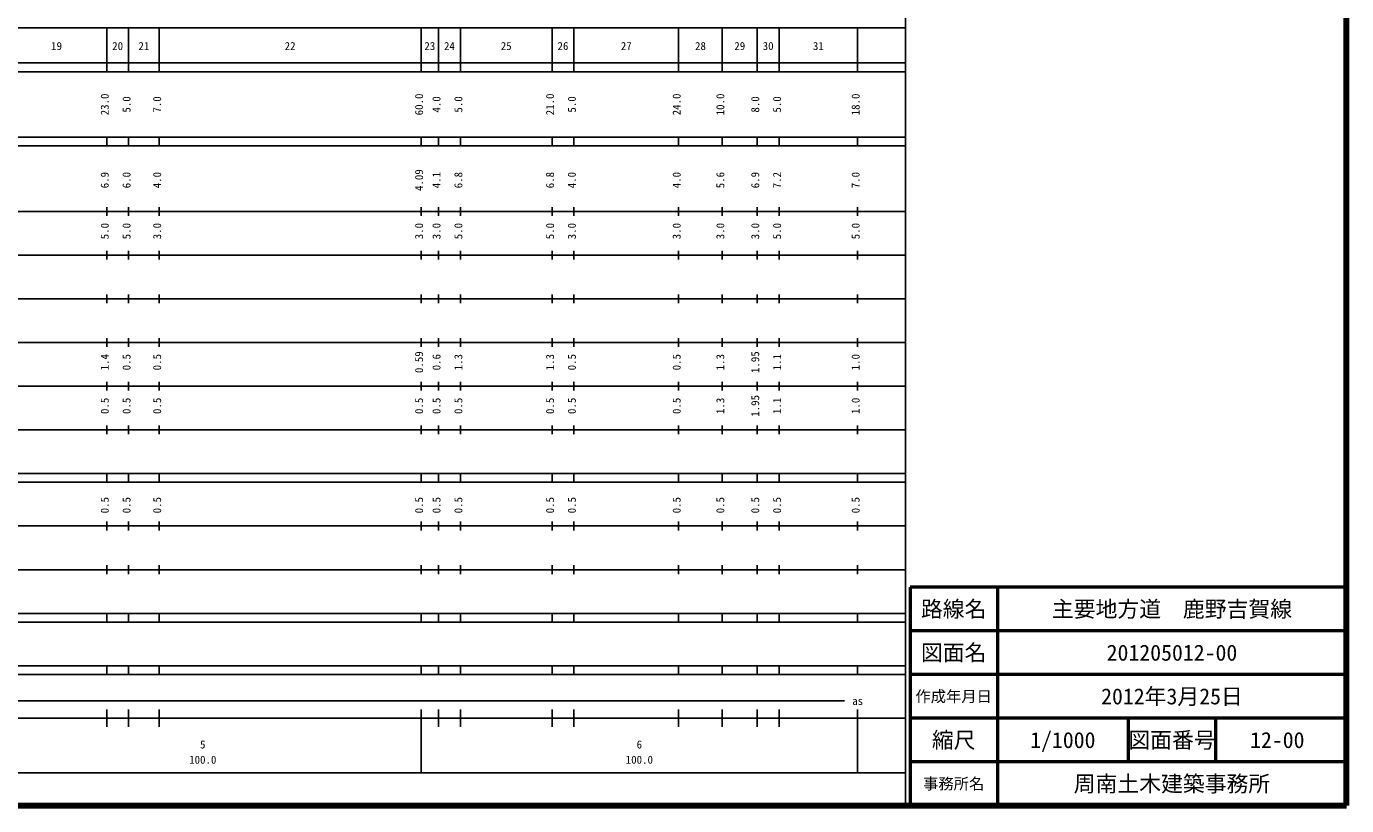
# Model space of a CAD drawing. Units: millimetres on the paper, enlarged 1000 times. Extents: x 40000 to 680000, y 20000 to 380000.
# Drawn here: x 377598 to 680000, y 20000 to 198357 of the extents above; entities that cross this region are included whole.
import ezdxf
from ezdxf.enums import TextEntityAlignment as Align

# ---------------------------------------------------------------- set-up
doc = ezdxf.new("R2010")
doc.units = ezdxf.units.MM
doc.header["$LTSCALE"] = 1000
for name, color, linetype, lineweight in [('M-TTL', 2, 'Continuous', 140), ('M-TTL-BAND', 7, 'Continuous', 25), ('M-TTL-FRAM', 2, 'Continuous', 50), ('M-TTL-LINE', 7, 'Continuous', 50)]:
    doc.layers.add(name, color=color, linetype=linetype, lineweight=lineweight)
doc.layers.add('M-TTL-TXT', color=7, linetype='Continuous')
doc.styles.add('ＭＳ ゴシック', font='')
doc.styles.get('ＭＳ ゴシック').set_extended_font_data('MS Gothic')

msp = doc.modelspace()

# ---------------------------------------------------------------- linework, layer by layer
at = {"layer": 'M-TTL'}
for p, q in [((680000, 20000), (680000, 380000)), ((40000, 20000), (680000, 20000))]:
    msp.add_line(p, q, dxfattribs=at)
at = {"layer": 'M-TTL-BAND'}
for p, q in [((579000, 20000), (579000, 370000)), ((68000, 198000), (579000, 198000)), ((396000, 188000), (396000, 198000)), ((401000, 188000), (401000, 198000)), ((408000, 188000), (408000, 198000)), ((468000, 188000), (468000, 198000)), ((472000, 188000), (472000, 198000)), ((477000, 188000), (477000, 198000)), ((498000, 188000), (498000, 198000)), ((503000, 188000), (503000, 198000)), ((527000, 188000), (527000, 198000)), ((537000, 188000), (537000, 198000)), ((545000, 188000), (545000, 198000)), ((550000, 188000), (550000, 198000)), ((568000, 188000), (568000, 198000)), ((40000, 190000), (579000, 190000)), ((40000, 188000), (579000, 188000)), ((40000, 173000), (579000, 173000)), ((396000, 171000), (396000, 173000)), ((401000, 171000), (401000, 173000)), ((408000, 171000), (408000, 173000)), ((468000, 171000), (468000, 173000)), ((472000, 171000), (472000, 173000)), ((477000, 171000), (477000, 173000)), ((498000, 171000), (498000, 173000)), ((503000, 171000), (503000, 173000)), ((527000, 171000), (527000, 173000)), ((537000, 171000), (537000, 173000)), ((545000, 171000), (545000, 173000)), ((550000, 171000), (550000, 173000)), ((568000, 171000), (568000, 173000)), ((40000, 171000), (579000, 171000)), ((40000, 156000), (579000, 156000)), ((396000, 155000), (396000, 157000)), ((401000, 155000), (401000, 157000)), ((408000, 155000), (408000, 157000)), ((468000, 155000), (468000, 157000)), ((472000, 155000), (472000, 157000)), ((477000, 155000), (477000, 157000)), ((498000, 155000), (498000, 157000)), ((503000, 155000), (503000, 157000)), ((527000, 155000), (527000, 157000)), ((537000, 155000), (537000, 157000)), ((545000, 155000), (545000, 157000)), ((550000, 155000), (550000, 157000)), ((568000, 155000), (568000, 157000)), ((46000, 146000), (579000, 146000)), ((396000, 145000), (396000, 147000)), ((401000, 145000), (401000, 147000)), ((408000, 145000), (408000, 147000)), ((468000, 145000), (468000, 147000)), ((472000, 145000), (472000, 147000)), ((477000, 145000), (477000, 147000)), ((498000, 145000), (498000, 147000)), ((503000, 145000), (503000, 147000)), ((527000, 145000), (527000, 147000)), ((537000, 145000), (537000, 147000)), ((545000, 145000), (545000, 147000)), ((550000, 145000), (550000, 147000)), ((568000, 145000), (568000, 147000)), ((396000, 135000), (396000, 137000)), ((401000, 135000), (401000, 137000)), ((408000, 135000), (408000, 137000)), ((468000, 135000), (468000, 137000)), ((472000, 135000), (472000, 137000)), ((477000, 135000), (477000, 137000)), ((498000, 135000), (498000, 137000)), ((503000, 135000), (503000, 137000)), ((527000, 135000), (527000, 137000)), ((537000, 135000), (537000, 137000)), ((545000, 135000), (545000, 137000)), ((550000, 135000), (550000, 137000)), ((568000, 135000), (568000, 137000)), ((52000, 136000), (579000, 136000)), ((46000, 126000), (579000, 126000)), ((396000, 125000), (396000, 127000)), ((401000, 125000), (401000, 127000)), ((408000, 125000), (408000, 127000)), ((468000, 125000), (468000, 127000)), ((472000, 125000), (472000, 127000)), ((477000, 125000), (477000, 127000)), ((498000, 125000), (498000, 127000)), ((503000, 125000), (503000, 127000)), ((527000, 125000), (527000, 127000)), ((537000, 125000), (537000, 127000)), ((545000, 125000), (545000, 127000)), ((550000, 125000), (550000, 127000)), ((568000, 125000), (568000, 127000)), ((52000, 116000), (579000, 116000)), ((396000, 115000), (396000, 117000)), ((401000, 115000), (401000, 117000)), ((408000, 115000), (408000, 117000)), ((468000, 115000), (468000, 117000)), ((472000, 115000), (472000, 117000)), ((477000, 115000), (477000, 117000)), ((498000, 115000), (498000, 117000)), ((503000, 115000), (503000, 117000)), ((527000, 115000), (527000, 117000)), ((537000, 115000), (537000, 117000)), ((545000, 115000), (545000, 117000)), ((550000, 115000), (550000, 117000)), ((568000, 115000), (568000, 117000)), ((46000, 106000), (579000, 106000)), ((396000, 105000), (396000, 107000)), ((401000, 105000), (401000, 107000)), ((408000, 105000), (408000, 107000)), ((468000, 105000), (468000, 107000)), ((472000, 105000), (472000, 107000)), ((477000, 105000), (477000, 107000)), ((498000, 105000), (498000, 107000)), ((503000, 105000), (503000, 107000)), ((527000, 105000), (527000, 107000)), ((537000, 105000), (537000, 107000)), ((545000, 105000), (545000, 107000)), ((550000, 105000), (550000, 107000)), ((568000, 105000), (568000, 107000)), ((40000, 96000), (579000, 96000)), ((40000, 94000), (579000, 94000)), ((396000, 94000), (396000, 96000)), ((401000, 94000), (401000, 96000)), ((408000, 94000), (408000, 96000)), ((468000, 94000), (468000, 96000)), ((472000, 94000), (472000, 96000)), ((477000, 94000), (477000, 96000)), ((498000, 94000), (498000, 96000)), ((503000, 94000), (503000, 96000)), ((527000, 94000), (527000, 96000)), ((537000, 94000), (537000, 96000)), ((545000, 94000), (545000, 96000)), ((550000, 94000), (550000, 96000)), ((568000, 94000), (568000, 96000)), ((396000, 83000), (396000, 85000)), ((401000, 83000), (401000, 85000)), ((408000, 83000), (408000, 85000)), ((468000, 83000), (468000, 85000)), ((472000, 83000), (472000, 85000)), ((477000, 83000), (477000, 85000)), ((498000, 83000), (498000, 85000)), ((503000, 83000), (503000, 85000)), ((527000, 83000), (527000, 85000)), ((537000, 83000), (537000, 85000)), ((545000, 83000), (545000, 85000)), ((550000, 83000), (550000, 85000)), ((568000, 83000), (568000, 85000)), ((49000, 84000), (579000, 84000)), ((40000, 74000), (579000, 74000)), ((396000, 73000), (396000, 75000)), ((401000, 73000), (401000, 75000)), ((408000, 73000), (408000, 75000)), ((468000, 73000), (468000, 75000)), ((472000, 73000), (472000, 75000)), ((477000, 73000), (477000, 75000)), ((498000, 73000), (498000, 75000)), ((503000, 73000), (503000, 75000)), ((527000, 73000), (527000, 75000)), ((537000, 73000), (537000, 75000)), ((545000, 73000), (545000, 75000)), ((550000, 73000), (550000, 75000)), ((568000, 73000), (568000, 75000)), ((40000, 64000), (579000, 64000)), ((396000, 62000), (396000, 64000)), ((401000, 62000), (401000, 64000)), ((408000, 62000), (408000, 64000)), ((468000, 62000), (468000, 64000)), ((472000, 62000), (472000, 64000)), ((477000, 62000), (477000, 64000)), ((498000, 62000), (498000, 64000)), ((503000, 62000), (503000, 64000)), ((527000, 62000), (527000, 64000)), ((537000, 62000), (537000, 64000)), ((545000, 62000), (545000, 64000)), ((550000, 62000), (550000, 64000)), ((568000, 62000), (568000, 64000)), ((40000, 62000), (579000, 62000)), ((40000, 52000), (579000, 52000)), ((396000, 50000), (396000, 52000)), ((401000, 50000), (401000, 52000)), ((408000, 50000), (408000, 52000)), ((468000, 50000), (468000, 52000)), ((472000, 50000), (472000, 52000)), ((477000, 50000), (477000, 52000)), ((498000, 50000), (498000, 52000)), ((503000, 50000), (503000, 52000)), ((527000, 50000), (527000, 52000)), ((537000, 50000), (537000, 52000)), ((545000, 50000), (545000, 52000)), ((550000, 50000), (550000, 52000)), ((568000, 50000), (568000, 52000)), ((40000, 50000), (579000, 50000)), ((85603, 44000), (565000, 44000)), ((40000, 40000), (579000, 40000)), ((396000, 38000), (396000, 42000)), ((401000, 38000), (401000, 42000)), ((408000, 38000), (408000, 42000)), ((468000, 27500), (468000, 42000)), ((472000, 38000), (472000, 42000)), ((477000, 38000), (477000, 42000)), ((498000, 38000), (498000, 42000)), ((503000, 38000), (503000, 42000)), ((527000, 38000), (527000, 42000)), ((537000, 38000), (537000, 42000)), ((545000, 38000), (545000, 42000)), ((550000, 38000), (550000, 42000)), ((568000, 27500), (568000, 42000)), ((68000, 27500), (579000, 27500))]:
    msp.add_line(p, q, dxfattribs=at)
at = {"layer": 'M-TTL-FRAM'}
for p, q in [((680000, 70000), (580000, 70000)), ((580000, 70000), (580000, 20000))]:
    msp.add_line(p, q, dxfattribs=at)
at = {"layer": 'M-TTL-LINE'}
for p, q in [((600000, 70000), (600000, 20000)), ((680000, 60000), (580000, 60000)), ((680000, 50000), (580000, 50000)), ((680000, 40000), (580000, 40000)), ((630000, 40000), (630000, 30000)), ((650000, 40000), (650000, 30000)), ((680000, 30000), (580000, 30000))]:
    msp.add_line(p, q, dxfattribs=at)

# ---------------------------------------------------------------- texts
at = {"layer": 'M-TTL-BAND', "style": 'ＭＳ ゴシック'}
for s, p in [('19', (384500, 192405)), ('20', (398500, 192405)), ('21', (404500, 192405)), ('22', (438000, 192405)), ('23', (470000, 192405)), ('24', (474500, 192405)), ('25', (487500, 192405)), ('26', (500500, 192405)), ('27', (515000, 192405)), ('28', (532000, 192405)), ('29', (541000, 192405)), ('30', (547500, 192405)), ('31', (559000, 192405)), ('as', (568000, 42500)), ('5', (418000, 32523)), ('6', (518000, 32523)), ('100.0', (418000, 29033)), ('100.0', (518000, 29033))]:
    msp.add_text(s, height=1833, dxfattribs=at).set_placement(p, align=Align.BOTTOM_CENTER)
for s, p in [('23.0', (397000, 180500)), ('5.0', (402000, 180500)), ('7.0', (409000, 180500)), ('60.0', (469000, 180500)), ('4.0', (473000, 180500)), ('5.0', (478000, 180500)), ('21.0', (499000, 180500)), ('5.0', (504000, 180500)), ('24.0', (528000, 180500)), ('10.0', (538000, 180500)), ('8.0', (546000, 180500)), ('5.0', (551000, 180500)), ('18.0', (569000, 180500)), ('6.9', (397000, 163174)), ('6.0', (402000, 163174)), ('4.0', (409000, 163174)), ('4.09', (469000, 163174)), ('4.1', (473000, 163174)), ('6.8', (478000, 163174)), ('6.8', (499000, 163174)), ('4.0', (504000, 163174)), ('4.0', (528000, 163174)), ('5.6', (538000, 163174)), ('6.9', (546000, 163174)), ('7.2', (551000, 163174)), ('7.0', (569000, 163174)), ('5.0', (397000, 151500)), ('5.0', (402000, 151500)), ('3.0', (409000, 151500)), ('3.0', (469000, 151500)), ('3.0', (473000, 151500)), ('5.0', (478000, 151500)), ('5.0', (499000, 151500)), ('3.0', (504000, 151500)), ('3.0', (528000, 151500)), ('3.0', (538000, 151500)), ('3.0', (546000, 151500)), ('5.0', (551000, 151500)), ('5.0', (569000, 151500)), ('1.4', (397000, 121500)), ('0.5', (402000, 121500)), ('0.5', (409000, 121500)), ('0.59', (469000, 121500)), ('0.6', (473000, 121500)), ('1.3', (478000, 121500)), ('1.3', (499000, 121500)), ('0.5', (504000, 121500)), ('0.5', (528000, 121500)), ('1.3', (538000, 121500)), ('1.95', (546000, 121500)), ('1.1', (551000, 121500)), ('1.0', (569000, 121500)), ('0.5', (397000, 111500)), ('0.5', (402000, 111500)), ('0.5', (409000, 111500)), ('0.5', (469000, 111500)), ('0.5', (473000, 111500)), ('0.5', (478000, 111500)), ('0.5', (499000, 111500)), ('0.5', (504000, 111500)), ('0.5', (528000, 111500)), ('1.3', (538000, 111500)), ('1.95', (546000, 111500)), ('1.1', (551000, 111500)), ('1.0', (569000, 111500)), ('0.5', (397000, 88764)), ('0.5', (402000, 88764)), ('0.5', (409000, 88764)), ('0.5', (469000, 88764)), ('0.5', (473000, 88764)), ('0.5', (478000, 88764)), ('0.5', (499000, 88764)), ('0.5', (504000, 88764)), ('0.5', (528000, 88764)), ('0.5', (538000, 88764)), ('0.5', (546000, 88764)), ('0.5', (551000, 88764)), ('0.5', (569000, 88764))]:
    msp.add_text(s, height=1833, rotation=90, dxfattribs=at).set_placement(p, align=Align.BOTTOM_CENTER)
at = {"layer": 'M-TTL-TXT', "style": 'ＭＳ ゴシック'}
for s, height, p in [('路線名', 3666, (590000, 65000)), ('路線名', 3666, (590000, 65000)), ('主要地方道\u3000鹿野吉賀線', 3666, (640000, 65000)), ('図面名', 3666, (590000, 55000)), ('図面名', 3666, (590000, 55000)), ('201205012-00', 3666, (640000, 55000)), ('作成年月日', 2566, (590000, 45000)), ('作成年月日', 2566, (590000, 45000)), ('2012年3月25日', 3666, (640000, 45000)), ('縮尺', 3666, (590000, 35000)), ('縮尺', 3666, (590000, 35000)), ('1/1000', 3666, (615000, 35000)), ('図面番号', 3666, (640000, 35000)), ('図面番号', 3666, (640000, 35000)), ('12-00', 3666, (664125, 35000)), ('周南土木建築事務所', 3666, (640000, 25000)), ('事務所名', 2566, (590000, 25000)), ('事務所名', 2566, (590000, 25000))]:
    msp.add_text(s, height=height, dxfattribs=at).set_placement(p, align=Align.MIDDLE_CENTER)

doc.saveas('drawing.dxf')
